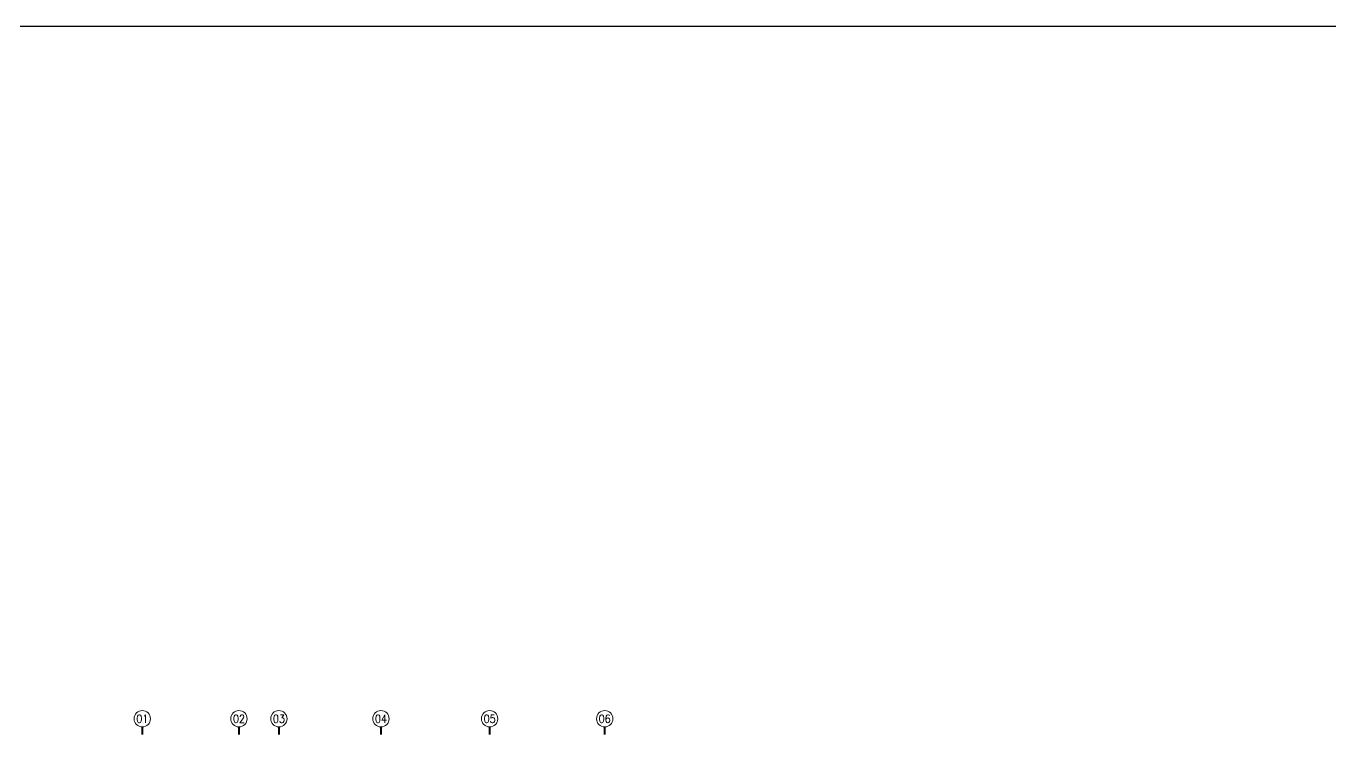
# Model space of a CAD drawing. Extents: x -200722 to 834823, y -494970 to 88783.
# Drawn here: x 414826 to 463699, y 61892 to 88783 of the extents above; entities that cross this region are included whole.
import ezdxf
from ezdxf.enums import TextEntityAlignment as Align

# ---------------------------------------------------------------- set-up
doc = ezdxf.new("R2010")
doc.units = 0
doc.header["$LTSCALE"] = 100
doc.header["$MEASUREMENT"] = 0
doc.linetypes.add('ACAD_ISO04W100', pattern=[30, 24, -3, 0, -3])
doc.layers.get('0').update_dxf_attribs({"linetype": 'CONTINUOUS'})
doc.layers.add('A-Grid', color=5, linetype='ACAD_ISO04W100')
doc.layers.add('A-GRIDMARKER', color=250, linetype='CONTINUOUS', lineweight=5)
doc.styles.get("Standard").update_dxf_attribs({"font": 'simplex.shx'})

msp = doc.modelspace()

# ---------------------------------------------------------------- linework, layer by layer
at = {"color": 18, "ltscale": 0.4, "true_color": 0x000000}
msp.add_lwpolyline([(200370.7, 88782.8), (572488, 88782.8), (572488, -205027.2), (200370.7, -205027.2)], close=True, dxfattribs=at)
at = {"layer": 'A-GRIDMARKER', "color": 2, "linetype": 'ByBlock', "ltscale": 500, "const_width": 75, "elevation": 7446.6}
for points in [[(419183.5, 62242.9), (419183.5, 62527.8)], [(422806.5, 62242.9), (422806.5, 62527.8)], [(424302.5, 62242.9), (424302.5, 62527.8)], [(428126.5, 62242.9), (428126.5, 62527.8)], [(432201.5, 62242.9), (432201.5, 62527.8)], [(436517.5, 62242.9), (436517.5, 62527.8)]]:
    msp.add_lwpolyline(points, dxfattribs=at)
at = {"layer": 'A-GRIDMARKER', "color": 2, "linetype": 'ByBlock', "ltscale": 500}
for centre in [(419183.5, 62834, 7446.6), (422806.5, 62834, 7446.6), (424302.5, 62834, 7446.6), (428126.5, 62834, 7446.6), (432201.5, 62834, 7446.6), (436517.5, 62834, 7446.6)]:
    msp.add_circle(centre, 306.2, dxfattribs=at)

# ---------------------------------------------------------------- texts
at = {"layer": 'A-Grid', "color": 18, "true_color": 0x000000, "width": 0.88}
for s, p in [('01', (419183.5, 62834, 7446.6)), ('02', (422806.5, 62834, 7446.6)), ('03', (424302.5, 62834, 7446.6)), ('04', (428126.5, 62834, 7446.6)), ('05', (432201.5, 62834, 7446.6)), ('06', (436517.5, 62834, 7446.6))]:
    msp.add_text(s, height=300, dxfattribs=at).set_placement(p, align=Align.MIDDLE)

doc.saveas('drawing.dxf')
